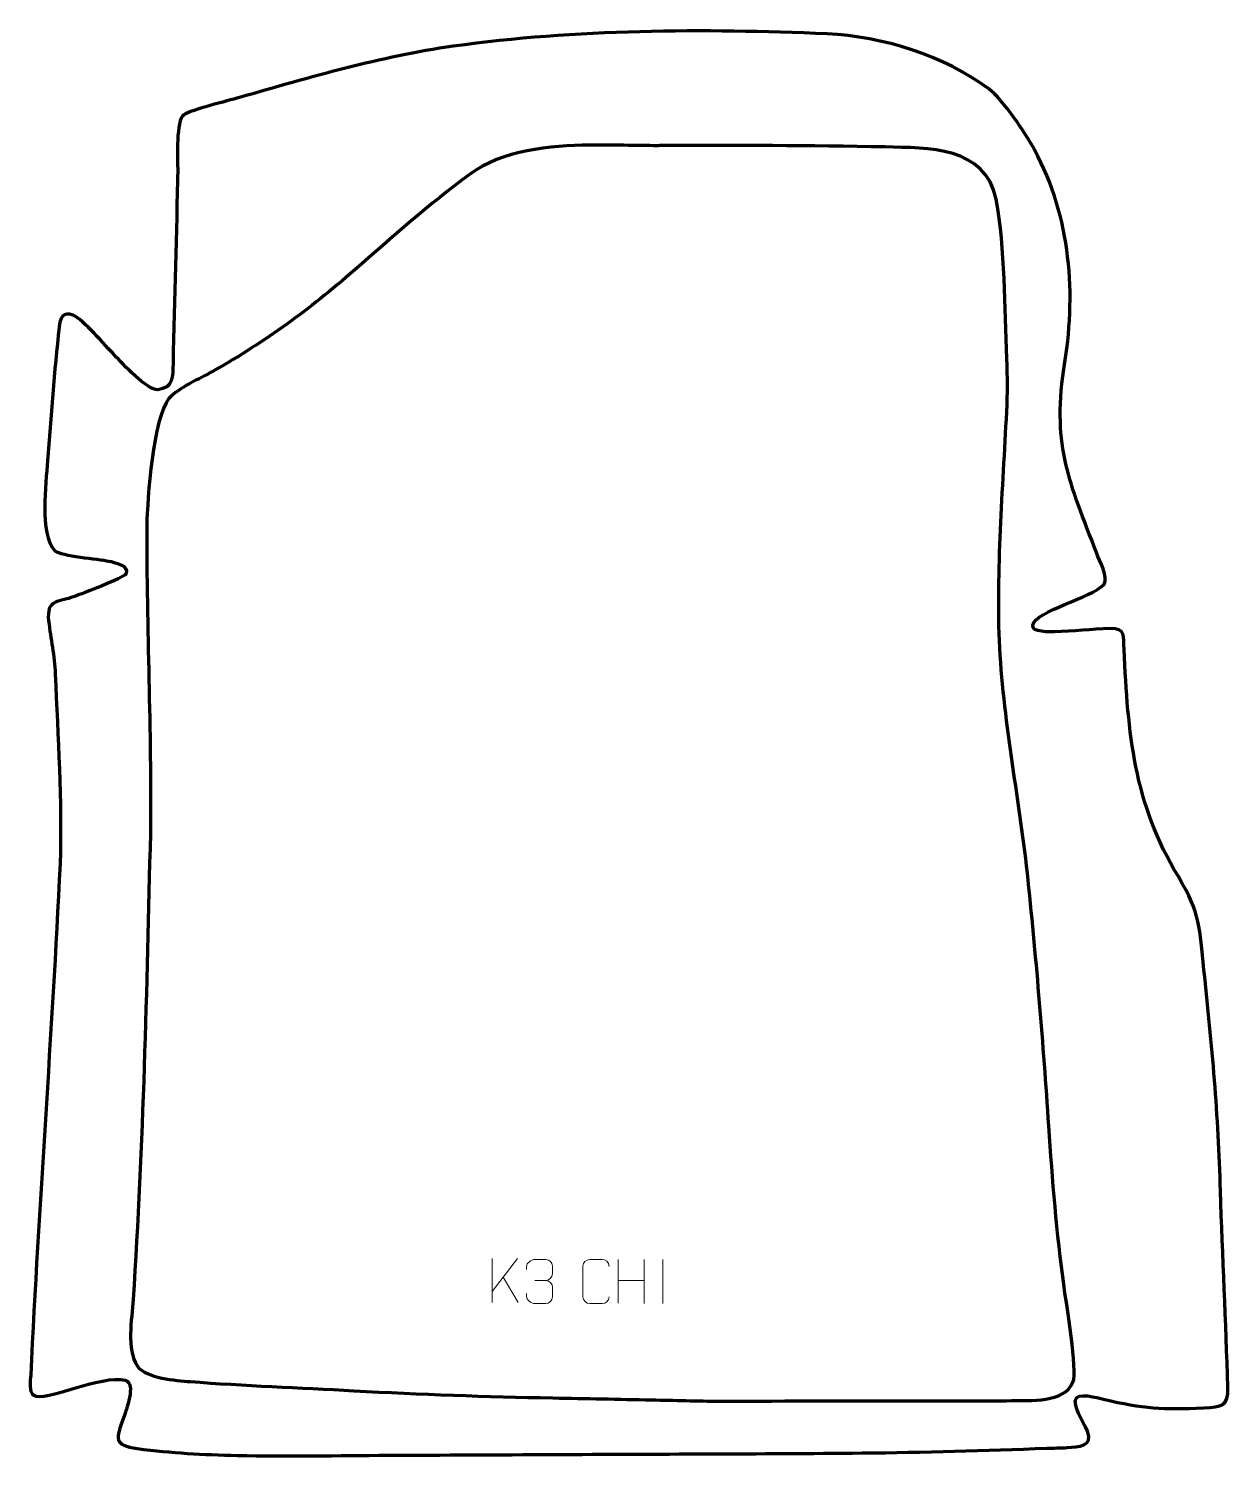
# Model space of a CAD drawing. Header units: millimetres. Extents: x 1299 to 1980, y 46 to 856.
import ezdxf

# ---------------------------------------------------------------- set-up
doc = ezdxf.new("R2010")
doc.units = ezdxf.units.MM
doc.header["$MEASUREMENT"] = 0
doc.layers.add('layer 1', color=7, linetype='Continuous')
doc.layers.add('layer 2', color=7, linetype='Continuous')

msp = doc.modelspace()

# ---------------------------------------------------------------- linework, layer by layer
at = {"layer": 'layer 1', "color": 142, "lineweight": 158}
msp.add_open_spline([(1657.5514, 789.3362), (1700.0438, 789.5504), (1742.9394, 789.4256), (1785.4187, 788.5863), (1785.4187, 788.5863), (1809.5736, 788.0218), (1842.3457, 789.0273), (1848.282, 758.9254), (1848.282, 758.9254), (1853.6804, 730.0805), (1852.941, 698.1128), (1854.377, 668.6478), (1854.377, 668.6478), (1854.903, 657.8545), (1854.8342, 649.2141), (1854.3197, 638.4256), (1854.3197, 638.4256), (1852.1909, 594.5759), (1848.3424, 548.2632), (1850.3647, 504.5261), (1850.3647, 504.5261), (1852.8921, 460.5798), (1861.8783, 416.7147), (1866.5086, 372.7858), (1866.5086, 372.7858), (1871.3964, 326.209), (1875.0052, 280.282), (1878.2375, 233.5815), (1878.2375, 233.5815), (1880.3445, 202.5611), (1882.5829, 173.1667), (1886.8583, 142.3046), (1886.8583, 142.3046), (1888.1758, 133.1582), (1894.6208, 94.3527), (1891.9099, 88.1783), (1891.9099, 88.1783), (1886.6543, 76.2069), (1867.7384, 78.0499), (1856.9904, 77.7656), (1856.9904, 77.7656), (1841.2856, 77.378), (1825.1001, 77.7437), (1809.3218, 77.7107), (1809.3218, 77.7107), (1770.1186, 77.6284), (1730.9142, 77.524), (1691.711, 77.4647), (1691.711, 77.4647), (1678.95, 77.4455), (1665.6594, 77.9475), (1652.8437, 78.1954), (1652.8437, 78.1954), (1634.2003, 78.556), (1615.5569, 78.9165), (1596.9134, 79.2771), (1596.9134, 79.2771), (1558.9956, 79.9981), (1521.8706, 81.2522), (1483.9971, 83.3639), (1483.9971, 83.3639), (1453.0753, 85.0751), (1421.8813, 86.2357), (1391.0237, 88.5321), (1391.0237, 88.5321), (1382.8703, 89.1766), (1366.3499, 90.3546), (1361.1424, 97.2405), (1361.1424, 97.2405), (1354.7681, 107.0276), (1358.0189, 123.919), (1358.7683, 135.1353), (1358.7683, 135.1353), (1364.4705, 222.9633), (1366.4767, 311.2789), (1368.518, 399.2673), (1368.518, 399.2673), (1369.2874, 457.5508), (1366.2687, 515.7184), (1366.5187, 573.9413), (1366.5187, 573.9413), (1366.7591, 589.0112), (1370.1567, 635.1702), (1379.0728, 645.9729), (1379.0728, 645.9729), (1384.5356, 652.195), (1396.6471, 657.1321), (1404.2065, 661.4568), (1404.2065, 661.4568), (1434.9556, 679.1189), (1457.7801, 695.7134), (1484.5041, 718.9608), (1484.5041, 718.9608), (1505.5132, 737.2446), (1527.12, 756.5954), (1549.5525, 773.0376), (1549.5525, 773.0376), (1568.3794, 786.8372), (1595.1057, 789.2714), (1617.7659, 789.6628), (1617.7659, 789.6628), (1630.7415, 789.8462), (1643.6889, 789.2849), (1656.6545, 789.3329), (1656.6545, 789.3329), (1656.6545, 789.3329), (1657.5514, 789.3362), (1657.5514, 789.3362)], degree=3, knots=[0, 0, 0, 0, 0.03571429, 0.03571429, 0.03571429, 0.03571429, 0.07142857, 0.07142857, 0.07142857, 0.07142857, 0.10714286, 0.10714286, 0.10714286, 0.10714286, 0.14285714, 0.14285714, 0.14285714, 0.14285714, 0.17857143, 0.17857143, 0.17857143, 0.17857143, 0.21428571, 0.21428571, 0.21428571, 0.21428571, 0.25, 0.25, 0.25, 0.25, 0.28571429, 0.28571429, 0.28571429, 0.28571429, 0.32142857, 0.32142857, 0.32142857, 0.32142857, 0.35714286, 0.35714286, 0.35714286, 0.35714286, 0.39285714, 0.39285714, 0.39285714, 0.39285714, 0.42857143, 0.42857143, 0.42857143, 0.42857143, 0.46428571, 0.46428571, 0.46428571, 0.46428571, 0.5, 0.5, 0.5, 0.5, 0.53571429, 0.53571429, 0.53571429, 0.53571429, 0.57142857, 0.57142857, 0.57142857, 0.57142857, 0.60714286, 0.60714286, 0.60714286, 0.60714286, 0.64285714, 0.64285714, 0.64285714, 0.64285714, 0.67857143, 0.67857143, 0.67857143, 0.67857143, 0.71428571, 0.71428571, 0.71428571, 0.71428571, 0.75, 0.75, 0.75, 0.75, 0.78571429, 0.78571429, 0.78571429, 0.78571429, 0.82142857, 0.82142857, 0.82142857, 0.82142857, 0.85714286, 0.85714286, 0.85714286, 0.85714286, 0.89285714, 0.89285714, 0.89285714, 0.89285714, 0.92857143, 0.92857143, 0.92857143, 0.92857143, 1, 1, 1, 1], dxfattribs=at)
at = {"layer": 'layer 2', "color": 242, "lineweight": 158}
msp.add_open_spline([(1886.6406, 662.5349), (1880.4431, 617.3442), (1889.8544, 599.0179), (1905.394, 558.1383), (1905.394, 558.1383), (1906.905, 554.3407), (1912.1141, 544.3076), (1909.6526, 540.6884), (1909.6526, 540.6884), (1902.16, 532.5789), (1870.6848, 525.5418), (1869.0785, 517.5221), (1869.0785, 517.5221), (1868.1845, 513.0586), (1879.1194, 513.7231), (1881.4617, 513.743), (1881.4617, 513.743), (1892.028, 513.958), (1902.5087, 515.2153), (1912.909, 515.4712), (1912.909, 515.4712), (1922.0705, 515.6966), (1920.5466, 511.4199), (1920.8655, 503.6169), (1920.8655, 503.6169), (1923.2731, 456.1021), (1926.2125, 416.6561), (1951.6999, 374.8531), (1951.6999, 374.8531), (1964.551, 353.4716), (1963.549, 345.989), (1966.2055, 322.0011), (1966.2055, 322.0011), (1970.7938, 279.7646), (1974.4339, 239.1744), (1975.623, 196.6501), (1975.623, 196.6501), (1976.7071, 159.5366), (1978.7041, 122.4575), (1979.7921, 85.348), (1979.7921, 85.348), (1980.1202, 74.1579), (1976.4974, 74.3661), (1966.0623, 73.6732), (1966.0623, 73.6732), (1943.0253, 72.4386), (1931.8176, 73.3212), (1909.2741, 78.5003), (1909.2741, 78.5003), (1906.0895, 79.2615), (1893.8951, 82.9609), (1893.0992, 77.8086), (1893.0992, 77.8086), (1894.0735, 69.3979), (1897.3038, 67.2766), (1900.0748, 60.4369), (1900.0748, 60.4369), (1903.581, 51.783), (1895.0403, 51.5188), (1888.6688, 51.1196), (1888.6688, 51.1196), (1884.8059, 50.8776), (1880.9337, 50.8502), (1877.0653, 50.753), (1877.0653, 50.753), (1841.9789, 49.5057), (1807.4803, 48.3527), (1772.3484, 48.0448), (1772.3484, 48.0448), (1714.0052, 47.5334), (1655.6589, 47.4866), (1597.3145, 47.2067), (1597.3145, 47.2067), (1565.9977, 47.0555), (1534.6811, 46.9044), (1503.3644, 46.7533), (1503.3644, 46.7533), (1475.0442, 46.6167), (1446.215, 46.0876), (1417.9488, 46.6689), (1417.9488, 46.6689), (1398.1449, 47.0878), (1380.7859, 48.032), (1361.094, 50.5596), (1361.094, 50.5596), (1347.4541, 52.6766), (1349.183, 55.9383), (1353.2602, 68.0087), (1353.2602, 68.0087), (1354.7451, 72.3153), (1360.6892, 87.2252), (1354.2579, 89.3925), (1354.2579, 89.3925), (1340.8579, 92.6417), (1308.3552, 76.7921), (1302.2896, 80.7447), (1302.2896, 80.7447), (1299.4241, 82.612), (1300.4871, 89.0325), (1300.6342, 92.2224), (1300.6342, 92.2224), (1305.2164, 188.9054), (1312.714, 285.4406), (1317.2823, 382.0928), (1317.2823, 382.0928), (1318.5351, 417.8371), (1316.0003, 453.9536), (1314.5877, 489.6927), (1314.5877, 489.6927), (1314.0613, 500.4215), (1312.1011, 509.4439), (1310.7724, 519.8776), (1310.7724, 519.8776), (1309.5372, 532.0597), (1315.9356, 530.2747), (1325.4032, 533.6633), (1325.4032, 533.6633), (1329.6384, 535.1951), (1353.4359, 544.0985), (1354.7362, 546.597), (1354.7362, 546.597), (1356.6515, 551.4402), (1348.0731, 553.0869), (1344.9612, 553.7808), (1344.9612, 553.7808), (1338.9921, 554.9413), (1317.8953, 556.7528), (1314.3481, 559.6073), (1314.3481, 559.6073), (1305.3814, 569.8767), (1309.2944, 597.252), (1310.2517, 610.5568), (1310.2517, 610.5568), (1312.097, 635.6369), (1314.0413, 661.4193), (1316.7665, 686.3937), (1316.7665, 686.3937), (1317.2893, 691.1853), (1318.8596, 695.4709), (1324.7169, 693.2621), (1324.7169, 693.2621), (1330.2728, 690.7948), (1343.0072, 675.8613), (1348.2325, 670.4939), (1348.2325, 670.4939), (1352.906, 665.6521), (1366.2692, 650.8546), (1372.7823, 650.9157), (1372.7823, 650.9157), (1381.5364, 651.9407), (1381.2687, 658.5949), (1381.4127, 665.8567), (1381.4127, 665.8567), (1382.1628, 702.7729), (1383.4556, 739.5732), (1384.0244, 776.5204), (1384.0244, 776.5204), (1384.031, 782.2705), (1382.9695, 803.7064), (1387.4638, 806.8699), (1387.4638, 806.8699), (1392.1036, 809.7836), (1412.1604, 814.6672), (1419.0495, 816.6356), (1419.0495, 816.6356), (1459.3976, 828.1613), (1498.6884, 839.7882), (1540.3667, 845.7087), (1540.3667, 845.7087), (1610.0116, 855.3824), (1682.3114, 855.7402), (1752.4859, 852.7408), (1752.4859, 852.7408), (1783.6471, 851.3014), (1818.9791, 840.3388), (1844.0964, 821.5681), (1844.0964, 821.5681), (1852.1119, 815.5779), (1865.085, 796.308), (1870.1155, 787.0132), (1870.1155, 787.0132), (1890.696, 748.986), (1894.1247, 704.5727), (1886.6406, 662.5349)], degree=3, knots=[0, 0, 0, 0, 0.0212766, 0.0212766, 0.0212766, 0.0212766, 0.04255319, 0.04255319, 0.04255319, 0.04255319, 0.06382979, 0.06382979, 0.06382979, 0.06382979, 0.08510638, 0.08510638, 0.08510638, 0.08510638, 0.10638298, 0.10638298, 0.10638298, 0.10638298, 0.12765957, 0.12765957, 0.12765957, 0.12765957, 0.14893617, 0.14893617, 0.14893617, 0.14893617, 0.17021277, 0.17021277, 0.17021277, 0.17021277, 0.19148936, 0.19148936, 0.19148936, 0.19148936, 0.21276596, 0.21276596, 0.21276596, 0.21276596, 0.23404255, 0.23404255, 0.23404255, 0.23404255, 0.25531915, 0.25531915, 0.25531915, 0.25531915, 0.27659574, 0.27659574, 0.27659574, 0.27659574, 0.29787234, 0.29787234, 0.29787234, 0.29787234, 0.31914894, 0.31914894, 0.31914894, 0.31914894, 0.34042553, 0.34042553, 0.34042553, 0.34042553, 0.36170213, 0.36170213, 0.36170213, 0.36170213, 0.38297872, 0.38297872, 0.38297872, 0.38297872, 0.40425532, 0.40425532, 0.40425532, 0.40425532, 0.42553191, 0.42553191, 0.42553191, 0.42553191, 0.44680851, 0.44680851, 0.44680851, 0.44680851, 0.46808511, 0.46808511, 0.46808511, 0.46808511, 0.4893617, 0.4893617, 0.4893617, 0.4893617, 0.5106383, 0.5106383, 0.5106383, 0.5106383, 0.53191489, 0.53191489, 0.53191489, 0.53191489, 0.55319149, 0.55319149, 0.55319149, 0.55319149, 0.57446809, 0.57446809, 0.57446809, 0.57446809, 0.59574468, 0.59574468, 0.59574468, 0.59574468, 0.61702128, 0.61702128, 0.61702128, 0.61702128, 0.63829787, 0.63829787, 0.63829787, 0.63829787, 0.65957447, 0.65957447, 0.65957447, 0.65957447, 0.68085106, 0.68085106, 0.68085106, 0.68085106, 0.70212766, 0.70212766, 0.70212766, 0.70212766, 0.72340426, 0.72340426, 0.72340426, 0.72340426, 0.74468085, 0.74468085, 0.74468085, 0.74468085, 0.76595745, 0.76595745, 0.76595745, 0.76595745, 0.78723404, 0.78723404, 0.78723404, 0.78723404, 0.80851064, 0.80851064, 0.80851064, 0.80851064, 0.82978723, 0.82978723, 0.82978723, 0.82978723, 0.85106383, 0.85106383, 0.85106383, 0.85106383, 0.87234043, 0.87234043, 0.87234043, 0.87234043, 0.89361702, 0.89361702, 0.89361702, 0.89361702, 0.91489362, 0.91489362, 0.91489362, 0.91489362, 0.93617021, 0.93617021, 0.93617021, 0.93617021, 0.95744681, 0.95744681, 0.95744681, 0.95744681, 1, 1, 1, 1], dxfattribs=at)
at = {"layer": 'layer 2', "color": 250, "lineweight": 9}
for points in [[(1562.3982, 158.2953), (1562.3982, 158.2953), (1562.3982, 133.3417), (1562.3982, 133.3417)], [(1576.7744, 158.2953), (1576.7744, 158.2953), (1562.3982, 139.6556), (1562.3982, 139.6556)], [(1633.9841, 157.748), (1633.9841, 157.748), (1633.9841, 132.9705), (1633.9841, 132.9705)], [(1648.6274, 157.748), (1648.6274, 157.748), (1648.6274, 132.7945), (1648.6274, 132.7945)], [(1659.3057, 157.7583), (1659.3057, 157.7583), (1659.3057, 132.7842), (1659.3057, 132.7842)], [(1577.0997, 133.4375), (1577.0997, 133.4375), (1568.6292, 147.7511), (1568.6292, 147.7511)], [(1586.6508, 145.8185), (1586.6508, 145.8185), (1592.8472, 145.8185), (1592.8472, 145.8185)], [(1633.9841, 145.8657), (1633.9841, 145.8657), (1648.6274, 145.8661), (1648.6274, 145.8661)]]:
    msp.add_open_spline(points, degree=3, dxfattribs=at)
for points, knots in [([(1581.9411, 152.0637), (1581.9411, 152.0637), (1581.9411, 153.9209), (1581.9411, 153.9209), (1581.9411, 153.9209), (1581.9268, 155.6628), (1584.5913, 157.7809), (1586.6504, 157.7582), (1586.6504, 157.7582), (1588.7145, 157.7582), (1590.7785, 157.7582), (1592.8422, 157.7582), (1592.8422, 157.7582), (1595.0367, 157.767), (1596.635, 155.9202), (1596.6794, 154.0081), (1596.6794, 154.0081), (1596.679, 152.573), (1596.679, 151.1379), (1596.6794, 149.7024), (1596.6794, 149.7024), (1596.6308, 148.0489), (1595.0282, 145.8189), (1592.8299, 145.8289), (1592.8299, 145.8289), (1595.0336, 145.8177), (1596.6416, 144.0145), (1596.6956, 141.955), (1596.6956, 141.955), (1596.6952, 140.1703), (1596.6952, 138.3856), (1596.6956, 136.6005), (1596.6956, 136.6005), (1596.7057, 134.5391), (1594.6508, 132.776), (1592.8299, 132.7841), (1592.8299, 132.7841), (1590.7646, 132.7844), (1588.6994, 132.7844), (1586.6338, 132.7841), (1586.6338, 132.7841), (1584.4652, 132.7956), (1581.9342, 135.1958), (1581.9156, 136.6576), (1581.9156, 136.6576), (1581.9156, 136.6576), (1581.9156, 138.5662), (1581.9156, 138.5662)], [0, 0, 0, 0, 0.07692308, 0.07692308, 0.07692308, 0.07692308, 0.15384615, 0.15384615, 0.15384615, 0.15384615, 0.23076923, 0.23076923, 0.23076923, 0.23076923, 0.30769231, 0.30769231, 0.30769231, 0.30769231, 0.38461538, 0.38461538, 0.38461538, 0.38461538, 0.46153846, 0.46153846, 0.46153846, 0.46153846, 0.53846154, 0.53846154, 0.53846154, 0.53846154, 0.61538462, 0.61538462, 0.61538462, 0.61538462, 0.69230769, 0.69230769, 0.69230769, 0.69230769, 0.76923077, 0.76923077, 0.76923077, 0.76923077, 0.84615385, 0.84615385, 0.84615385, 0.84615385, 1, 1, 1, 1]), ([(1628.7287, 136.6122), (1628.5889, 134.2888), (1626.9117, 132.8092), (1624.764, 132.7984), (1624.764, 132.7984), (1622.4321, 132.7988), (1620.1002, 132.7988), (1617.7687, 132.7984), (1617.7687, 132.7984), (1615.8437, 132.693), (1613.8716, 134.5775), (1613.8828, 136.5948), (1613.8828, 136.5948), (1613.8832, 142.3649), (1613.8832, 148.1346), (1613.8828, 153.9039), (1613.8828, 153.9039), (1613.887, 156.042), (1615.6337, 157.7612), (1617.7861, 157.7477), (1617.7861, 157.7477), (1620.1118, 157.7477), (1622.4379, 157.7477), (1624.764, 157.7477), (1624.764, 157.7477), (1626.7106, 157.7832), (1628.702, 156.2917), (1628.7287, 153.8541)], [0, 0, 0, 0, 0.125, 0.125, 0.125, 0.125, 0.25, 0.25, 0.25, 0.25, 0.375, 0.375, 0.375, 0.375, 0.5, 0.5, 0.5, 0.5, 0.625, 0.625, 0.625, 0.625, 0.75, 0.75, 0.75, 0.75, 1, 1, 1, 1])]:
    msp.add_open_spline(points, degree=3, knots=knots, dxfattribs=at)

doc.saveas('drawing.dxf')
